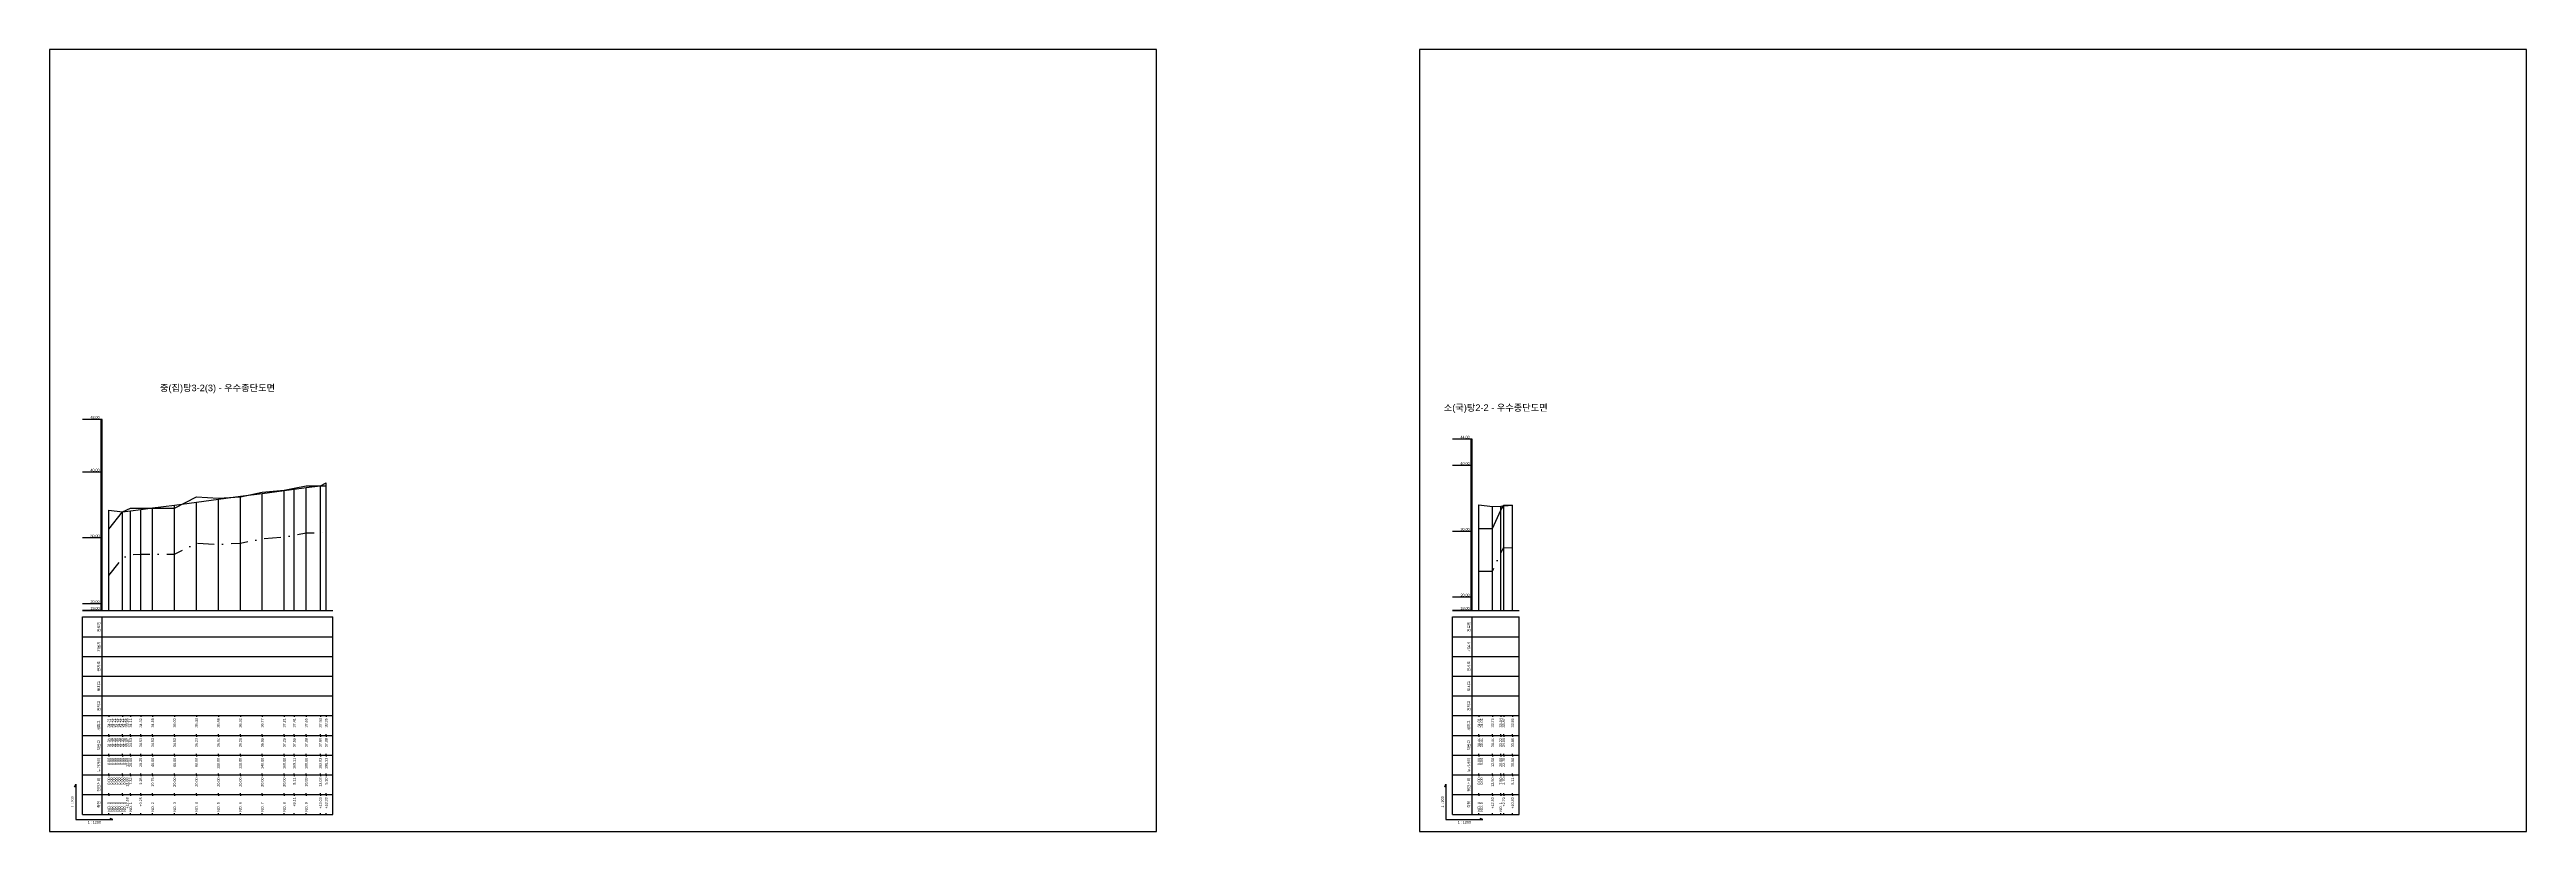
# Model space of a CAD drawing. Header units: millimetres. Extents: x -7351 to 135086, y 1419 to 5643.
# Drawn here: x 61875 to 63757, y 1419 to 2013 of the extents above; entities that cross this region are included whole.
import ezdxf
from ezdxf.enums import TextEntityAlignment as Align

# ---------------------------------------------------------------- set-up
doc = ezdxf.new("R2010")
doc.units = ezdxf.units.MM
doc.linetypes.add('DASHDOT', pattern=[25.4, 12.7, -6.35, 0, -6.35])
for name, color, linetype in [('KZ_종단_계획선', 1, 'Continuous'), ('KZ_종단_노선명', 7, 'Continuous'), ('KZ_종단_도각', 7, 'Continuous'), ('KZ_종단_수직선', 7, 'Continuous'), ('KZ_종단_암선1', 56, 'DASHDOT'), ('KZ_종단_지반선', 3, 'Continuous'), ('KZ_종단_테이블문자', 7, 'Continuous'), ('KZ_종단_테이블선', 7, 'Continuous'), ('KZ_종단_폴대', 7, 'Continuous')]:
    doc.layers.add(name, color=color, linetype=linetype)
doc.styles.get("Standard").update_dxf_attribs({"font": 'arial.ttf'})

msp = doc.modelspace()

# ---------------------------------------------------------------- linework, layer by layer
at = {"layer": 'KZ_종단_계획선'}
for points in [[(61920.4, 1663.1), (61920.4, 1663.1), (61920.4, 1663.1), (61920.4, 1663.1), (61920.4, 1663.1), (61920.4, 1663.1), (61920.4, 1663.1), (61930.9, 1661.8), (61937, 1662.6), (61944.7, 1663.6), (61953.7, 1664.8), (61970.4, 1667), (61987, 1669.2), (62003.7, 1671.4), (62020.4, 1673.7), (62037, 1675.9), (62053.7, 1678.1), (62061.3, 1679.1), (62070.4, 1680.3), (62081.2, 1681.7), (62085.6, 1683.8)], [(62961.4, 1667.1), (62961.4, 1667.1), (62971.8, 1665.8), (62978, 1666.2), (62980.3, 1666.4), (62987, 1666.8)]]:
    msp.add_lwpolyline(points, dxfattribs=at)
at = {"layer": 'KZ_종단_도각'}
for points in [[(61875.4, 1419), (62716.4, 1419), (62716.4, 2013), (61875.4, 2013)], [(62916.4, 1419), (63757.4, 1419), (63757.4, 2013), (62916.4, 2013)]]:
    msp.add_lwpolyline(points, close=True, dxfattribs=at)
at = {"layer": 'KZ_종단_수직선'}
for p, q in [((62037, 1587), (62037, 1675.9)), ((62053.7, 1587), (62053.7, 1678.1)), ((62061.3, 1587), (62061.3, 1679.1)), ((62070.4, 1587), (62070.4, 1680.3)), ((62081.2, 1587), (62081.2, 1681.7)), ((62085.6, 1587), (62085.6, 1683.8)), ((61920.4, 1587), (61920.4, 1663.1)), ((61920.4, 1587), (61920.4, 1663.1)), ((61920.4, 1587), (61920.4, 1663.1)), ((61920.4, 1587), (61920.4, 1663.1)), ((61920.4, 1587), (61920.4, 1663.1)), ((61920.4, 1587), (61920.4, 1663.1)), ((61920.4, 1587), (61920.4, 1663.1)), ((61920.4, 1587), (61920.4, 1663.1)), ((61920.4, 1587), (61920.4, 1663.1)), ((61920.4, 1587), (61920.4, 1663.1)), ((61920.4, 1587), (61920.4, 1663.1)), ((61920.4, 1587), (61920.4, 1663.1)), ((61920.4, 1587), (61920.4, 1663.1)), ((61930.9, 1587), (61930.9, 1661.8)), ((61937, 1587), (61937, 1662.6)), ((61944.7, 1587), (61944.7, 1663.6)), ((61953.7, 1587), (61953.7, 1664.8)), ((61970.4, 1587), (61970.4, 1667)), ((61987, 1587), (61987, 1669.2)), ((62003.7, 1587), (62003.7, 1671.4)), ((62020.4, 1587), (62020.4, 1673.7)), ((62961.4, 1587), (62961.4, 1667.1)), ((62961.4, 1587), (62961.4, 1667.1)), ((62961.4, 1587), (62961.4, 1667.1)), ((62971.8, 1587), (62971.8, 1665.8)), ((62978, 1587), (62978, 1666.2)), ((62980.3, 1587), (62980.3, 1666.4)), ((62987, 1587), (62987, 1666.8))]:
    msp.add_line(p, q, dxfattribs=at)
at = {"layer": 'KZ_종단_암선1', "flags": 128}
for points in [[(61920.4, 1613.5), (61920.4, 1613.5), (61920.4, 1613.5), (61920.4, 1613.5), (61920.4, 1613.5), (61920.4, 1613.5), (61920.4, 1613.5), (61930.9, 1626.7), (61937, 1629.5), (61944.7, 1629.6), (61953.7, 1629.6), (61970.4, 1629.6), (61987, 1638.1), (62003.7, 1637.1), (62020.4, 1638.1), (62037, 1641.4), (62053.7, 1642.8), (62061.3, 1644.2), (62070.4, 1645.9), (62081.2, 1646), (62085.6, 1646)], [(62961.4, 1616.8), (62961.4, 1616.8), (62971.8, 1616.9), (62978, 1630.8), (62980.3, 1634.7), (62987, 1634.6)]]:
    msp.add_lwpolyline(points, dxfattribs=at)
at = {"layer": 'KZ_종단_지반선', "flags": 128}
for points in [[(61920.4, 1648.8), (61920.4, 1648.8), (61920.4, 1648.8), (61920.4, 1648.8), (61920.4, 1648.8), (61920.4, 1648.8), (61920.4, 1648.8), (61930.9, 1661.9), (61937, 1664.7), (61944.7, 1664.7), (61953.7, 1664.7), (61970.4, 1664.7), (61987, 1673.2), (62003.7, 1672.2), (62020.4, 1673.3), (62037, 1676.8), (62053.7, 1678.3), (62061.3, 1679.8), (62070.4, 1681.5), (62081.2, 1681.5), (62085.6, 1681.5)], [(62961.4, 1649.2), (62961.4, 1649.2), (62971.8, 1649.3), (62978, 1663.2), (62980.3, 1667), (62987, 1666.8)]]:
    msp.add_lwpolyline(points, dxfattribs=at)
at = {"layer": 'KZ_종단_테이블선'}
for p, q in [((61900.4, 1587), (62090.6, 1587)), ((61900.4, 1567), (61900.4, 1582)), ((61900.4, 1582), (62090.6, 1582)), ((61915.4, 1567), (61915.4, 1582)), ((62090.6, 1567), (62090.6, 1582)), ((62941.4, 1587), (62992, 1587)), ((62941.4, 1567), (62941.4, 1582)), ((62941.4, 1582), (62992, 1582)), ((62956.4, 1567), (62956.4, 1582)), ((62992, 1567), (62992, 1582)), ((61900.4, 1552), (61900.4, 1567)), ((61900.4, 1567), (62090.6, 1567)), ((61915.4, 1552), (61915.4, 1567)), ((62090.6, 1552), (62090.6, 1567)), ((62941.4, 1552), (62941.4, 1567)), ((62941.4, 1567), (62992, 1567)), ((62956.4, 1552), (62956.4, 1567)), ((62992, 1552), (62992, 1567)), ((61900.4, 1537), (61900.4, 1552)), ((61900.4, 1552), (62090.6, 1552)), ((61915.4, 1537), (61915.4, 1552)), ((62090.6, 1537), (62090.6, 1552)), ((62941.4, 1537), (62941.4, 1552)), ((62941.4, 1552), (62992, 1552)), ((62956.4, 1537), (62956.4, 1552)), ((62992, 1537), (62992, 1552)), ((61900.4, 1522), (61900.4, 1537)), ((61900.4, 1537), (62090.6, 1537)), ((61915.4, 1522), (61915.4, 1537)), ((62090.6, 1522), (62090.6, 1537)), ((62941.4, 1522), (62941.4, 1537)), ((62941.4, 1537), (62992, 1537)), ((62956.4, 1522), (62956.4, 1537)), ((62992, 1522), (62992, 1537)), ((61900.4, 1507), (61900.4, 1522)), ((61900.4, 1522), (62090.6, 1522)), ((61900.4, 1492), (61900.4, 1507)), ((61900.4, 1507), (62090.6, 1507)), ((61915.4, 1507), (61915.4, 1522)), ((61915.4, 1492), (61915.4, 1507)), ((61920.4, 1507), (61920.4, 1506)), ((61920.4, 1507), (61920.4, 1506)), ((61920.4, 1507), (61920.4, 1506)), ((61920.4, 1507), (61920.4, 1506)), ((61920.4, 1507), (61920.4, 1506)), ((61920.4, 1507), (61920.4, 1506)), ((61920.4, 1507), (61920.4, 1506)), ((61930.9, 1507), (61930.9, 1506)), ((61937, 1507), (61937, 1506)), ((61944.7, 1507), (61944.7, 1506)), ((61953.7, 1507), (61953.7, 1506)), ((61970.4, 1507), (61970.4, 1506)), ((61987, 1507), (61987, 1506)), ((62003.7, 1507), (62003.7, 1506)), ((62020.4, 1507), (62020.4, 1506)), ((62037, 1507), (62037, 1506)), ((62053.7, 1507), (62053.7, 1506)), ((62061.3, 1507), (62061.3, 1506)), ((62070.4, 1507), (62070.4, 1506)), ((62081.2, 1507), (62081.2, 1506)), ((62085.6, 1507), (62085.6, 1506)), ((62090.6, 1507), (62090.6, 1522)), ((62090.6, 1492), (62090.6, 1507)), ((62941.4, 1507), (62941.4, 1522)), ((62941.4, 1522), (62992, 1522)), ((62941.4, 1492), (62941.4, 1507)), ((62941.4, 1507), (62992, 1507)), ((62956.4, 1507), (62956.4, 1522)), ((62956.4, 1492), (62956.4, 1507)), ((62961.4, 1507), (62961.4, 1506)), ((62961.4, 1507), (62961.4, 1506)), ((62971.8, 1507), (62971.8, 1506)), ((62978, 1507), (62978, 1506)), ((62980.3, 1507), (62980.3, 1506)), ((62987, 1507), (62987, 1506)), ((62992, 1507), (62992, 1522)), ((62992, 1492), (62992, 1507)), ((61900.4, 1477), (61900.4, 1492)), ((61900.4, 1492), (62090.6, 1492)), ((61915.4, 1477), (61915.4, 1492)), ((61920.4, 1492), (61920.4, 1493)), ((61920.4, 1492), (61920.4, 1493)), ((61920.4, 1492), (61920.4, 1493)), ((61920.4, 1492), (61920.4, 1493)), ((61920.4, 1492), (61920.4, 1493)), ((61920.4, 1492), (61920.4, 1493)), ((61920.4, 1492), (61920.4, 1493)), ((61920.4, 1492), (61920.4, 1491)), ((61920.4, 1492), (61920.4, 1491)), ((61920.4, 1492), (61920.4, 1491)), ((61920.4, 1492), (61920.4, 1491)), ((61920.4, 1492), (61920.4, 1491)), ((61920.4, 1492), (61920.4, 1491)), ((61920.4, 1492), (61920.4, 1491)), ((61930.9, 1492), (61930.9, 1493)), ((61930.9, 1492), (61930.9, 1491)), ((61937, 1492), (61937, 1493)), ((61937, 1492), (61937, 1491)), ((61944.7, 1492), (61944.7, 1493)), ((61944.7, 1492), (61944.7, 1491)), ((61953.7, 1492), (61953.7, 1493)), ((61953.7, 1492), (61953.7, 1491)), ((61970.4, 1492), (61970.4, 1493)), ((61970.4, 1492), (61970.4, 1491)), ((61987, 1492), (61987, 1493)), ((61987, 1492), (61987, 1491)), ((62003.7, 1492), (62003.7, 1493)), ((62003.7, 1492), (62003.7, 1491)), ((62020.4, 1492), (62020.4, 1493)), ((62020.4, 1492), (62020.4, 1491)), ((62037, 1492), (62037, 1493)), ((62037, 1492), (62037, 1491)), ((62053.7, 1492), (62053.7, 1493)), ((62053.7, 1492), (62053.7, 1491)), ((62061.3, 1492), (62061.3, 1493)), ((62061.3, 1492), (62061.3, 1491)), ((62070.4, 1492), (62070.4, 1493)), ((62070.4, 1492), (62070.4, 1491)), ((62081.2, 1492), (62081.2, 1493)), ((62081.2, 1492), (62081.2, 1491)), ((62085.6, 1492), (62085.6, 1493)), ((62085.6, 1492), (62085.6, 1491)), ((62090.6, 1477), (62090.6, 1492)), ((62941.4, 1477), (62941.4, 1492)), ((62941.4, 1492), (62992, 1492)), ((62956.4, 1477), (62956.4, 1492)), ((62961.4, 1492), (62961.4, 1493)), ((62961.4, 1492), (62961.4, 1493)), ((62961.4, 1492), (62961.4, 1491)), ((62961.4, 1492), (62961.4, 1491)), ((62971.8, 1492), (62971.8, 1493)), ((62971.8, 1492), (62971.8, 1491)), ((62978, 1492), (62978, 1493)), ((62978, 1492), (62978, 1491)), ((62980.3, 1492), (62980.3, 1493)), ((62980.3, 1492), (62980.3, 1491)), ((62987, 1492), (62987, 1493)), ((62987, 1492), (62987, 1491)), ((62992, 1477), (62992, 1492)), ((61900.4, 1462), (61900.4, 1477)), ((61900.4, 1477), (62090.6, 1477)), ((61915.4, 1462), (61915.4, 1477)), ((61920.4, 1477), (61920.4, 1478)), ((61920.4, 1477), (61920.4, 1478)), ((61920.4, 1477), (61920.4, 1478)), ((61920.4, 1477), (61920.4, 1478)), ((61920.4, 1477), (61920.4, 1478)), ((61920.4, 1477), (61920.4, 1478)), ((61920.4, 1477), (61920.4, 1478)), ((61920.4, 1477), (61920.4, 1476)), ((61920.4, 1477), (61920.4, 1476)), ((61920.4, 1477), (61920.4, 1476)), ((61920.4, 1477), (61920.4, 1476)), ((61920.4, 1477), (61920.4, 1476)), ((61920.4, 1477), (61920.4, 1476)), ((61920.4, 1477), (61920.4, 1476)), ((61930.9, 1477), (61930.9, 1478)), ((61930.9, 1477), (61930.9, 1476)), ((61937, 1477), (61937, 1478)), ((61937, 1477), (61937, 1476)), ((61944.7, 1477), (61944.7, 1478)), ((61944.7, 1477), (61944.7, 1476)), ((61953.7, 1477), (61953.7, 1478)), ((61953.7, 1477), (61953.7, 1476)), ((61970.4, 1477), (61970.4, 1478)), ((61970.4, 1477), (61970.4, 1476)), ((61987, 1477), (61987, 1478)), ((61987, 1477), (61987, 1476)), ((62003.7, 1477), (62003.7, 1478)), ((62003.7, 1477), (62003.7, 1476)), ((62020.4, 1477), (62020.4, 1478)), ((62020.4, 1477), (62020.4, 1476)), ((62037, 1477), (62037, 1478)), ((62037, 1477), (62037, 1476)), ((62053.7, 1477), (62053.7, 1478)), ((62053.7, 1477), (62053.7, 1476)), ((62061.3, 1477), (62061.3, 1478)), ((62061.3, 1477), (62061.3, 1476)), ((62070.4, 1477), (62070.4, 1478)), ((62070.4, 1477), (62070.4, 1476)), ((62081.2, 1477), (62081.2, 1478)), ((62081.2, 1477), (62081.2, 1476)), ((62085.6, 1477), (62085.6, 1478)), ((62085.6, 1477), (62085.6, 1476)), ((62090.6, 1462), (62090.6, 1477)), ((62941.4, 1462), (62941.4, 1477)), ((62941.4, 1477), (62992, 1477)), ((62956.4, 1462), (62956.4, 1477)), ((62961.4, 1477), (62961.4, 1478)), ((62961.4, 1477), (62961.4, 1478)), ((62961.4, 1477), (62961.4, 1476)), ((62961.4, 1477), (62961.4, 1476)), ((62971.8, 1477), (62971.8, 1478)), ((62971.8, 1477), (62971.8, 1476)), ((62978, 1477), (62978, 1478)), ((62978, 1477), (62978, 1476)), ((62980.3, 1477), (62980.3, 1478)), ((62980.3, 1477), (62980.3, 1476)), ((62987, 1477), (62987, 1478)), ((62987, 1477), (62987, 1476)), ((62992, 1462), (62992, 1477)), ((61900.4, 1447), (61900.4, 1462)), ((61900.4, 1462), (62090.6, 1462)), ((61915.4, 1447), (61915.4, 1462)), ((61920.4, 1462), (61920.4, 1463)), ((61920.4, 1462), (61920.4, 1463)), ((61920.4, 1462), (61920.4, 1463)), ((61920.4, 1462), (61920.4, 1463)), ((61920.4, 1462), (61920.4, 1463)), ((61920.4, 1462), (61920.4, 1463)), ((61920.4, 1462), (61920.4, 1463)), ((61920.4, 1462), (61920.4, 1461)), ((61920.4, 1462), (61920.4, 1461)), ((61920.4, 1462), (61920.4, 1461)), ((61920.4, 1462), (61920.4, 1461)), ((61920.4, 1462), (61920.4, 1461)), ((61920.4, 1462), (61920.4, 1461)), ((61920.4, 1462), (61920.4, 1461)), ((61930.9, 1462), (61930.9, 1463)), ((61930.9, 1462), (61930.9, 1461)), ((61937, 1462), (61937, 1463)), ((61937, 1462), (61937, 1461)), ((61944.7, 1462), (61944.7, 1463)), ((61944.7, 1462), (61944.7, 1461)), ((61953.7, 1462), (61953.7, 1463)), ((61953.7, 1462), (61953.7, 1461)), ((61970.4, 1462), (61970.4, 1463)), ((61970.4, 1462), (61970.4, 1461)), ((61987, 1462), (61987, 1463)), ((61987, 1462), (61987, 1461)), ((62003.7, 1462), (62003.7, 1463)), ((62003.7, 1462), (62003.7, 1461)), ((62020.4, 1462), (62020.4, 1463)), ((62020.4, 1462), (62020.4, 1461)), ((62037, 1462), (62037, 1463)), ((62037, 1462), (62037, 1461)), ((62053.7, 1462), (62053.7, 1463)), ((62053.7, 1462), (62053.7, 1461)), ((62061.3, 1462), (62061.3, 1463)), ((62061.3, 1462), (62061.3, 1461)), ((62070.4, 1462), (62070.4, 1463)), ((62070.4, 1462), (62070.4, 1461)), ((62081.2, 1462), (62081.2, 1463)), ((62081.2, 1462), (62081.2, 1461)), ((62085.6, 1462), (62085.6, 1463)), ((62085.6, 1462), (62085.6, 1461)), ((62090.6, 1447), (62090.6, 1462)), ((62941.4, 1447), (62941.4, 1462)), ((62941.4, 1462), (62992, 1462)), ((62956.4, 1447), (62956.4, 1462)), ((62961.4, 1462), (62961.4, 1463)), ((62961.4, 1462), (62961.4, 1463)), ((62961.4, 1462), (62961.4, 1461)), ((62961.4, 1462), (62961.4, 1461)), ((62971.8, 1462), (62971.8, 1463)), ((62971.8, 1462), (62971.8, 1461)), ((62978, 1462), (62978, 1463)), ((62978, 1462), (62978, 1461)), ((62980.3, 1462), (62980.3, 1463)), ((62980.3, 1462), (62980.3, 1461)), ((62987, 1462), (62987, 1463)), ((62987, 1462), (62987, 1461)), ((62992, 1447), (62992, 1462)), ((61900.4, 1432), (61900.4, 1447)), ((61900.4, 1447), (62090.6, 1447)), ((61900.4, 1432), (62090.6, 1432)), ((61915.4, 1432), (61915.4, 1447)), ((61920.4, 1447), (61920.4, 1448)), ((61920.4, 1447), (61920.4, 1448)), ((61920.4, 1447), (61920.4, 1448)), ((61920.4, 1447), (61920.4, 1448)), ((61920.4, 1447), (61920.4, 1448)), ((61920.4, 1447), (61920.4, 1448)), ((61920.4, 1447), (61920.4, 1448)), ((61920.4, 1447), (61920.4, 1446)), ((61920.4, 1447), (61920.4, 1446)), ((61920.4, 1447), (61920.4, 1446)), ((61920.4, 1447), (61920.4, 1446)), ((61920.4, 1447), (61920.4, 1446)), ((61920.4, 1447), (61920.4, 1446)), ((61920.4, 1447), (61920.4, 1446)), ((61920.4, 1432), (61920.4, 1433)), ((61920.4, 1432), (61920.4, 1433)), ((61920.4, 1432), (61920.4, 1433)), ((61920.4, 1432), (61920.4, 1433)), ((61920.4, 1432), (61920.4, 1433)), ((61920.4, 1432), (61920.4, 1433)), ((61920.4, 1432), (61920.4, 1433)), ((61930.9, 1447), (61930.9, 1448)), ((61930.9, 1447), (61930.9, 1446)), ((61930.9, 1432), (61930.9, 1433)), ((61937, 1447), (61937, 1448)), ((61937, 1447), (61937, 1446)), ((61937, 1432), (61937, 1433)), ((61944.7, 1447), (61944.7, 1448)), ((61944.7, 1447), (61944.7, 1446)), ((61944.7, 1432), (61944.7, 1433)), ((61953.7, 1447), (61953.7, 1448)), ((61953.7, 1447), (61953.7, 1446)), ((61953.7, 1432), (61953.7, 1433)), ((61970.4, 1447), (61970.4, 1448)), ((61970.4, 1447), (61970.4, 1446)), ((61970.4, 1432), (61970.4, 1433)), ((61987, 1447), (61987, 1448)), ((61987, 1447), (61987, 1446)), ((61987, 1432), (61987, 1433)), ((62003.7, 1447), (62003.7, 1448)), ((62003.7, 1447), (62003.7, 1446)), ((62003.7, 1432), (62003.7, 1433)), ((62020.4, 1447), (62020.4, 1448)), ((62020.4, 1447), (62020.4, 1446)), ((62020.4, 1432), (62020.4, 1433)), ((62037, 1447), (62037, 1448)), ((62037, 1447), (62037, 1446)), ((62037, 1432), (62037, 1433)), ((62053.7, 1447), (62053.7, 1448)), ((62053.7, 1447), (62053.7, 1446)), ((62053.7, 1432), (62053.7, 1433)), ((62061.3, 1447), (62061.3, 1448)), ((62061.3, 1447), (62061.3, 1446)), ((62061.3, 1432), (62061.3, 1433)), ((62070.4, 1447), (62070.4, 1448)), ((62070.4, 1447), (62070.4, 1446)), ((62070.4, 1432), (62070.4, 1433)), ((62081.2, 1447), (62081.2, 1448)), ((62081.2, 1447), (62081.2, 1446)), ((62081.2, 1432), (62081.2, 1433)), ((62085.6, 1447), (62085.6, 1448)), ((62085.6, 1447), (62085.6, 1446)), ((62085.6, 1432), (62085.6, 1433)), ((62090.6, 1432), (62090.6, 1447)), ((62941.4, 1432), (62941.4, 1447)), ((62941.4, 1447), (62992, 1447)), ((62941.4, 1432), (62992, 1432)), ((62956.4, 1432), (62956.4, 1447)), ((62961.4, 1447), (62961.4, 1448)), ((62961.4, 1447), (62961.4, 1448)), ((62961.4, 1447), (62961.4, 1446)), ((62961.4, 1447), (62961.4, 1446)), ((62961.4, 1432), (62961.4, 1433)), ((62961.4, 1432), (62961.4, 1433)), ((62971.8, 1447), (62971.8, 1448)), ((62971.8, 1447), (62971.8, 1446)), ((62971.8, 1432), (62971.8, 1433)), ((62978, 1447), (62978, 1448)), ((62978, 1447), (62978, 1446)), ((62978, 1432), (62978, 1433)), ((62980.3, 1447), (62980.3, 1448)), ((62980.3, 1447), (62980.3, 1446)), ((62980.3, 1432), (62980.3, 1433)), ((62987, 1447), (62987, 1448)), ((62987, 1447), (62987, 1446)), ((62987, 1432), (62987, 1433)), ((62992, 1432), (62992, 1447))]:
    msp.add_line(p, q, dxfattribs=at)
for points in [[(61895.4, 1453), (61894.4, 1453), (61895.4, 1455), (61895.4, 1428), (61923.4, 1428), (61921.4, 1429), (61921.4, 1428)], [(62936.4, 1453), (62935.4, 1453), (62936.4, 1455), (62936.4, 1428), (62964.4, 1428), (62962.4, 1429), (62962.4, 1428)]]:
    msp.add_lwpolyline(points, dxfattribs=at)
at = {"layer": 'KZ_종단_폴대'}
for p, q in [((61915.4, 1732), (61900.4, 1732)), ((62956.4, 1717), (62941.4, 1717)), ((62956.4, 1697), (62941.4, 1697)), ((61915.4, 1692), (61900.4, 1692)), ((61915.4, 1642), (61900.4, 1642)), ((62956.4, 1647), (62941.4, 1647)), ((61915.4, 1592), (61900.4, 1592)), ((61915.4, 1587), (61900.4, 1587)), ((62956.4, 1597), (62941.4, 1597)), ((62956.4, 1587), (62941.4, 1587))]:
    msp.add_line(p, q, dxfattribs=at)
for points in [[(61914.9, 1722, 1, 1, 0), (61914.9, 1732, 1, 1, 0)], [(62955.9, 1707, 1, 1, 0), (62955.9, 1717, 1, 1, 0)], [(61914.9, 1702, 1, 1, 0), (61914.9, 1712, 1, 1, 0)], [(62955.9, 1687, 1, 1, 0), (62955.9, 1697, 1, 1, 0)], [(61914.9, 1682, 1, 1, 0), (61914.9, 1692, 1, 1, 0)], [(62955.9, 1667, 1, 1, 0), (62955.9, 1677, 1, 1, 0)], [(61914.9, 1662, 1, 1, 0), (61914.9, 1672, 1, 1, 0)], [(62955.9, 1647, 1, 1, 0), (62955.9, 1657, 1, 1, 0)], [(61914.9, 1642, 1, 1, 0), (61914.9, 1652, 1, 1, 0)], [(62955.9, 1627, 1, 1, 0), (62955.9, 1637, 1, 1, 0)], [(61914.9, 1622, 1, 1, 0), (61914.9, 1632, 1, 1, 0)], [(61914.9, 1602, 1, 1, 0), (61914.9, 1612, 1, 1, 0)], [(62955.9, 1607, 1, 1, 0), (62955.9, 1617, 1, 1, 0)], [(61914.9, 1587, 1, 1, 0), (61914.9, 1592, 1, 1, 0)], [(62955.9, 1587, 1, 1, 0), (62955.9, 1597, 1, 1, 0)]]:
    msp.add_lwpolyline(points, format="xyseb", dxfattribs=at)
for points in [[(61915.4, 1587), (61915.4, 1732), (61914.4, 1732), (61914.4, 1587), (61915.4, 1587)], [(62956.4, 1587), (62956.4, 1717), (62955.4, 1717), (62955.4, 1587), (62956.4, 1587)]]:
    msp.add_lwpolyline(points, dxfattribs=at)

# ---------------------------------------------------------------- texts
at = {"layer": 'KZ_종단_노선명'}
for s, p in [('중(집)탕3-2(3) - 우수종단도면', (62003, 1752)), ('소(국)탕2-2 - 우수종단도면', (62974.2, 1737))]:
    msp.add_text(s, height=5, dxfattribs=at).set_placement(p, align=Align.BOTTOM_CENTER)
at = {"layer": 'KZ_종단_테이블문자'}
for s, p in [('34.21', (61920.4, 1505)), ('31.35', (61920.4, 1490)), ('34.21', (61922.4, 1505)), ('31.35', (61922.4, 1490)), ('34.21', (61924.4, 1505)), ('31.35', (61924.4, 1490)), ('34.21', (61926.4, 1505)), ('31.35', (61926.4, 1490)), ('34.21', (61928.4, 1505)), ('31.35', (61928.4, 1490)), ('34.21', (61930.4, 1505)), ('31.35', (61930.4, 1490)), ('34.21', (61932.4, 1505)), ('31.35', (61932.4, 1490)), ('33.95', (61934.4, 1505)), ('33.97', (61934.4, 1490)), ('34.11', (61937, 1505)), ('34.53', (61937, 1490)), ('34.32', (61944.7, 1505)), ('34.53', (61944.7, 1490)), ('34.55', (61953.7, 1505)), ('34.53', (61953.7, 1490)), ('35.00', (61970.4, 1505)), ('34.53', (61970.4, 1490)), ('35.44', (61987, 1505)), ('36.23', (61987, 1490)), ('35.88', (62003.7, 1505)), ('36.04', (62003.7, 1490)), ('36.32', (62020.4, 1505)), ('36.25', (62020.4, 1490)), ('36.77', (62037, 1505)), ('36.95', (62037, 1490)), ('37.21', (62053.7, 1505)), ('37.25', (62053.7, 1490)), ('37.41', (62061.3, 1505)), ('37.55', (62061.3, 1490)), ('37.65', (62070.4, 1505)), ('37.89', (62070.4, 1490)), ('37.94', (62081.2, 1505)), ('37.89', (62081.2, 1490)), ('38.35', (62085.6, 1505)), ('37.89', (62085.6, 1490)), ('34.01', (62961.4, 1505)), ('30.44', (62961.4, 1490)), ('34.01', (62963.4, 1505)), ('30.44', (62963.4, 1490)), ('33.76', (62971.8, 1505)), ('30.44', (62971.8, 1490)), ('33.84', (62978, 1505)), ('33.22', (62978, 1490)), ('33.87', (62980.3, 1505)), ('34.00', (62980.3, 1490)), ('33.96', (62987, 1505)), ('33.96', (62987, 1490)), ('0.00', (61920.4, 1475)), ('0.00', (61922.4, 1475)), ('0.00', (61924.4, 1475)), ('0.00', (61926.4, 1475)), ('0.00', (61928.4, 1475)), ('0.00', (61930.4, 1475)), ('0.00', (61932.4, 1475)), ('12.68', (61934.4, 1475)), ('20.00', (61937, 1475)), ('29.25', (61944.7, 1475)), ('40.00', (61953.7, 1475)), ('60.00', (61970.4, 1475)), ('80.00', (61987, 1475)), ('100.00', (62003.7, 1475)), ('120.00', (62020.4, 1475)), ('140.00', (62037, 1475)), ('160.00', (62053.7, 1475)), ('169.11', (62061.3, 1475)), ('180.00', (62070.4, 1475)), ('193.03', (62081.2, 1475)), ('198.33', (62085.6, 1475)), ('0.00', (62961.4, 1475)), ('0.00', (62963.4, 1475)), ('12.50', (62971.8, 1475)), ('20.00', (62978, 1475)), ('22.70', (62980.3, 1475)), ('30.80', (62987, 1475)), ('0.00', (61920.4, 1460)), ('0.00', (61922.4, 1460)), ('0.00', (61924.4, 1460)), ('0.00', (61926.4, 1460)), ('0.00', (61928.4, 1460)), ('0.00', (61930.4, 1460)), ('0.00', (61932.4, 1460)), ('12.68', (61934.4, 1460)), ('7.32', (61937, 1460)), ('9.25', (61944.7, 1460)), ('10.75', (61953.7, 1460)), ('20.00', (61970.4, 1460)), ('20.00', (61987, 1460)), ('20.00', (62003.7, 1460)), ('20.00', (62020.4, 1460)), ('20.00', (62037, 1460)), ('20.00', (62053.7, 1460)), ('9.11', (62061.3, 1460)), ('10.89', (62070.4, 1460)), ('13.03', (62081.2, 1460)), ('5.30', (62085.6, 1460)), ('0.00', (62961.4, 1460)), ('0.00', (62963.4, 1460)), ('12.50', (62971.8, 1460)), ('7.50', (62978, 1460)), ('2.70', (62980.3, 1460)), ('8.11', (62987, 1460)), ('+12.68', (61934.4, 1445)), ('+9.25', (61944.7, 1445)), ('+9.11', (62061.3, 1445)), ('+13.03', (62081.2, 1445)), ('+18.33', (62085.6, 1445)), ('+12.50', (62971.8, 1445)), ('+2.70', (62980.3, 1445)), ('+10.80', (62987, 1445))]:
    msp.add_text(s, height=2, rotation=90, dxfattribs=at).set_placement(p, align=Align.MIDDLE_RIGHT)
for s, p in [('NO. 0', (61920.4, 1434)), ('NO. 0', (61922.4, 1434)), ('NO. 0', (61924.4, 1434)), ('NO. 0', (61926.4, 1434)), ('NO. 0', (61928.4, 1434)), ('NO. 0', (61930.4, 1434)), ('NO. 0', (61932.4, 1434)), ('NO. 1', (61937, 1434)), ('NO. 2', (61953.7, 1434)), ('NO. 3', (61970.4, 1434)), ('NO. 4', (61987, 1434)), ('NO. 5', (62003.7, 1434)), ('NO. 6', (62020.4, 1434)), ('NO. 7', (62037, 1434)), ('NO. 8', (62053.7, 1434)), ('NO. 9', (62070.4, 1434)), ('NO. 0', (62961.4, 1434)), ('NO. 0', (62963.4, 1434)), ('NO. 1', (62978, 1434))]:
    msp.add_text(s, height=2, rotation=90, dxfattribs=at).set_placement(p, align=Align.MIDDLE_LEFT)
at = {"layer": 'KZ_종단_테이블선'}
for s, p in [('관로명', (61914.4, 1574.5)), ('기울기', (61914.4, 1559.5)), ('관로명', (62955.4, 1574.5)), ('기울기', (62955.4, 1559.5)), ('관기초', (61914.4, 1544.5)), ('관기초', (62955.4, 1544.5)), ('토피고', (61914.4, 1529.5)), ('토피고', (62955.4, 1529.5)), ('관저고', (61914.4, 1514.5)), ('관저고', (62955.4, 1514.5)), ('계획고', (61914.4, 1499.5)), ('지반고', (61914.4, 1484.5)), ('계획고', (62955.4, 1499.5)), ('지반고', (62955.4, 1484.5)), ('누가거리', (61914.4, 1469.5)), ('누가거리', (62955.4, 1469.5)), ('점간거리', (61914.4, 1454.5)), ('점간거리', (62955.4, 1454.5)), ('1 : 200', (61894.4, 1441.5)), ('측점', (61914.4, 1439.5)), ('1 : 200', (62935.4, 1441.5)), ('측점', (62955.4, 1439.5))]:
    msp.add_text(s, height=2, rotation=90, dxfattribs=at).set_placement(p, align=Align.BOTTOM_CENTER)
for p in [(61909.4, 1427), (62950.4, 1427)]:
    msp.add_text('1 : 1200', height=2, dxfattribs=at).set_placement(p, align=Align.TOP_CENTER)
at = {"layer": 'KZ_종단_폴대'}
for s, p in [('48.00', (61913.4, 1732)), ('44.00', (62954.4, 1717)), ('40.00', (61913.4, 1692)), ('40.00', (62954.4, 1697)), ('30.00', (61913.4, 1642)), ('30.00', (62954.4, 1647)), ('20.00', (61913.4, 1592)), ('19.00', (61913.4, 1587)), ('20.00', (62954.4, 1597)), ('18.00', (62954.4, 1587))]:
    msp.add_text(s, height=2, dxfattribs=at).set_placement(p, align=Align.BOTTOM_RIGHT)

doc.saveas('drawing.dxf')
